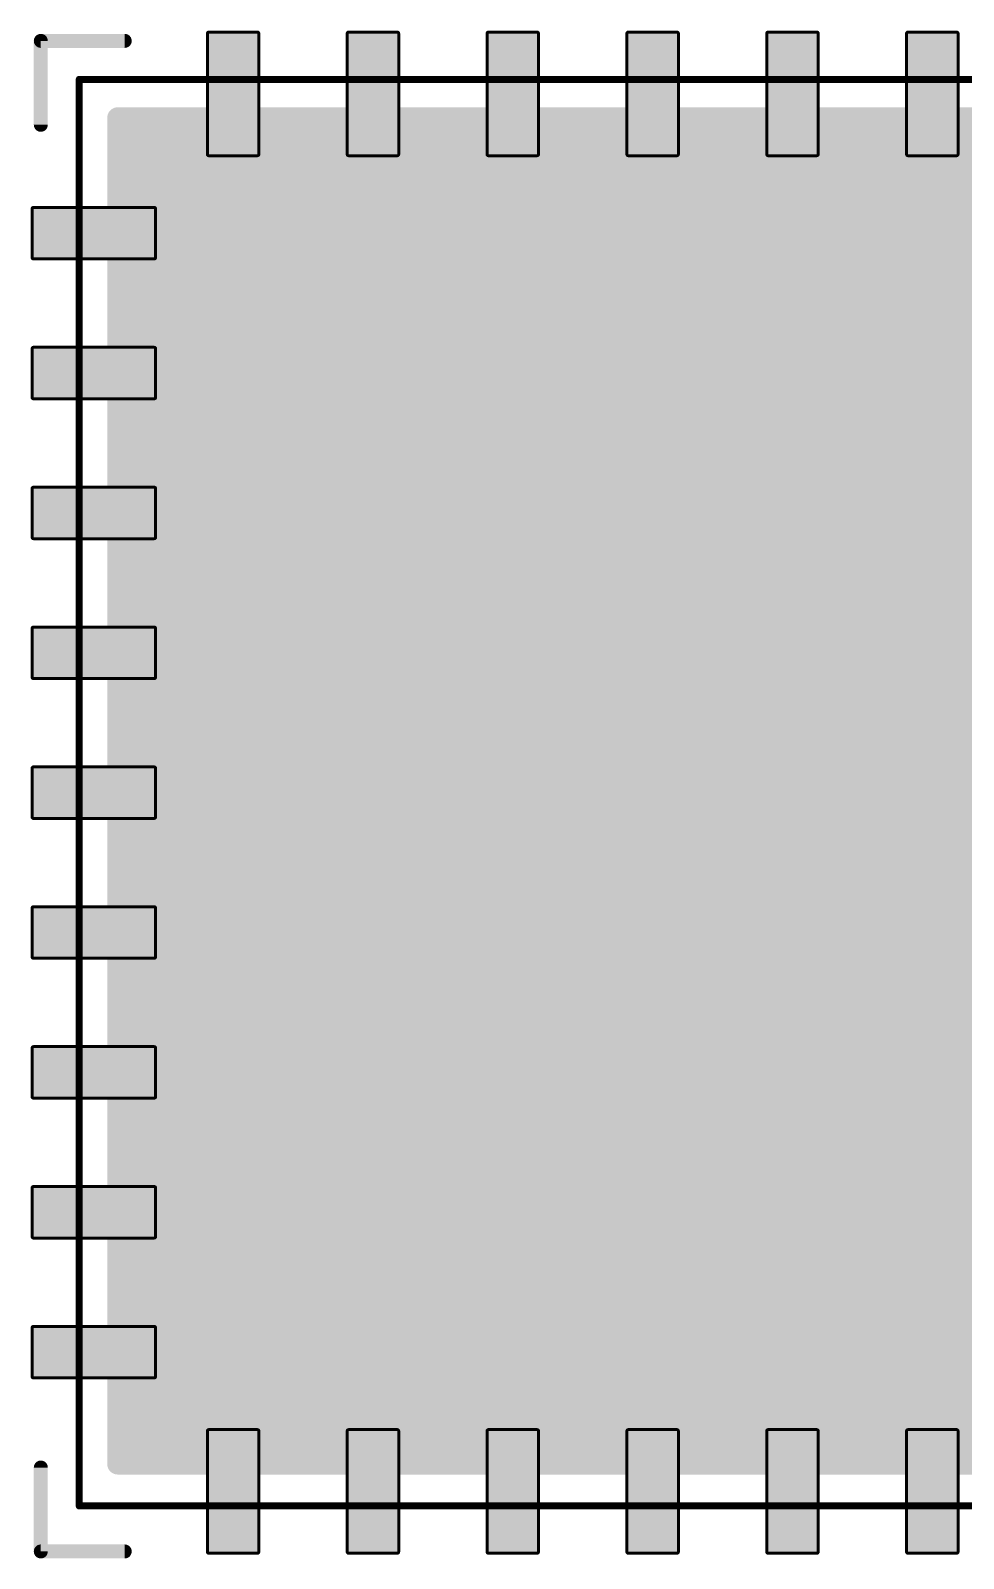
# Model space of a CAD drawing. Extents: x -15 to 107, y -79 to 1.
# Drawn here: x -1.32 to 15.63, y -44.06 to -16.31 of the extents above; entities that cross this region are included whole.
import ezdxf

# ---------------------------------------------------------------- set-up
doc = ezdxf.new("R2010")
doc.units = 0
doc.layers.add('21', color=253, linetype='CONTINUOUS')
doc.layers.add('29', color=82, linetype='CONTINUOUS')

# ---------------------------------------------------------------- blocks, each defined once
blk = doc.blocks.new('RECT367936X158400R11')
at = {"const_width": 0.0545}
blk.add_lwpolyline([(1.1226, -0.4405), (1.1226, 0.4405, 0.4142), (1.0954, 0.4678), (-1.0954, 0.4678, 0.4142), (-1.1226, 0.4405), (-1.1226, -0.4405, 0.4142), (-1.0954, -0.4678), (1.0954, -0.4678, 0.4142)], format="xyb", close=True, dxfattribs=at)
blk.add_solid([(-1.109, -0.4542), (1.109, -0.4542), (-1.109, 0.4542), (1.109, 0.4542)])

msp = doc.modelspace()

# ---------------------------------------------------------------- linework, layer by layer
at = {"layer": '21'}
for points, const_width in [([(0.3931, -16.4967), (-1.1309, -16.4967)], 0.254), ([(-1.1309, -16.4967), (-1.1309, -18.0207)], 0.254), ([(-0.4324, -43.1032), (-0.4324, -17.1952)], 0.127), ([(-0.4324, -17.1952), (43.2556, -17.1952)], 0.127), ([(0.2661, -42.3412), (0.2661, -17.8937)], 0.381), ([(0.2661, -17.8937), (36.6516, -17.8937)], 0.381), ([(36.6516, -17.9572), (0.2661, -17.9572)], 0.381), ([(36.6516, -18.3382), (0.2661, -18.3382)], 0.381), ([(36.6516, -18.7192), (0.2661, -18.7192)], 0.381), ([(36.6516, -19.1002), (0.2661, -19.1002)], 0.381), ([(36.6516, -19.4812), (0.2661, -19.4812)], 0.381), ([(36.6516, -19.8622), (0.2661, -19.8622)], 0.381), ([(36.6516, -20.2432), (0.2661, -20.2432)], 0.381), ([(36.6516, -20.6242), (0.2661, -20.6242)], 0.381), ([(36.6516, -21.0052), (0.2661, -21.0052)], 0.381), ([(36.6516, -21.3862), (0.2661, -21.3862)], 0.381), ([(36.6516, -21.7672), (0.2661, -21.7672)], 0.381), ([(36.6516, -22.1482), (0.2661, -22.1482)], 0.381), ([(36.6516, -22.5292), (0.2661, -22.5292)], 0.381), ([(36.6516, -22.9102), (0.2661, -22.9102)], 0.381), ([(36.6516, -23.2912), (0.2661, -23.2912)], 0.381), ([(36.6516, -23.6722), (0.2661, -23.6722)], 0.381), ([(42.4936, -24.0532), (0.2661, -24.0532)], 0.381), ([(42.4936, -24.4342), (0.2661, -24.4342)], 0.381), ([(42.4936, -24.8152), (0.2661, -24.8152)], 0.381), ([(42.4936, -25.1962), (0.2661, -25.1962)], 0.381), ([(42.4936, -25.5772), (0.2661, -25.5772)], 0.381), ([(42.4936, -25.9582), (0.2661, -25.9582)], 0.381), ([(42.4936, -26.3392), (0.2661, -26.3392)], 0.381), ([(42.4936, -26.7202), (0.2661, -26.7202)], 0.381), ([(42.4936, -27.1012), (0.2661, -27.1012)], 0.381), ([(42.4936, -27.4822), (0.2661, -27.4822)], 0.381), ([(42.4936, -27.8632), (0.2661, -27.8632)], 0.381), ([(42.4936, -28.2442), (0.2661, -28.2442)], 0.381), ([(42.4936, -28.6252), (0.2661, -28.6252)], 0.381), ([(42.4936, -29.0062), (0.2661, -29.0062)], 0.381), ([(42.4936, -29.3872), (0.2661, -29.3872)], 0.381), ([(42.4936, -29.7682), (0.2661, -29.7682)], 0.381), ([(42.4936, -30.1492), (0.2661, -30.1492)], 0.381), ([(42.4936, -30.5302), (0.2661, -30.5302)], 0.381), ([(42.4936, -30.9112), (0.2661, -30.9112)], 0.381), ([(42.4936, -31.2922), (0.2661, -31.2922)], 0.381), ([(42.4936, -31.6732), (0.2661, -31.6732)], 0.381), ([(42.4936, -32.0542), (0.2661, -32.0542)], 0.381), ([(42.4936, -32.4352), (0.2661, -32.4352)], 0.381), ([(42.4936, -32.8162), (0.2661, -32.8162)], 0.381), ([(42.4936, -33.1972), (0.2661, -33.1972)], 0.381), ([(42.4936, -33.5782), (0.2661, -33.5782)], 0.381), ([(42.4936, -33.9592), (0.2661, -33.9592)], 0.381), ([(42.4936, -34.3402), (0.2661, -34.3402)], 0.381), ([(42.4936, -34.7212), (0.2661, -34.7212)], 0.381), ([(42.4936, -35.1022), (0.2661, -35.1022)], 0.381), ([(42.4936, -35.4832), (0.2661, -35.4832)], 0.381), ([(42.4936, -35.8642), (0.2661, -35.8642)], 0.381), ([(42.4936, -36.2452), (0.2661, -36.2452)], 0.381), ([(42.4936, -36.6262), (0.2661, -36.6262)], 0.381), ([(42.4936, -37.0072), (0.2661, -37.0072)], 0.381), ([(42.4936, -37.3882), (0.2661, -37.3882)], 0.381), ([(42.4936, -37.7692), (0.2661, -37.7692)], 0.381), ([(42.4936, -38.1502), (0.2661, -38.1502)], 0.381), ([(42.4936, -38.5312), (0.2661, -38.5312)], 0.381), ([(42.4936, -38.9122), (0.2661, -38.9122)], 0.381), ([(42.4936, -39.2932), (0.2661, -39.2932)], 0.381), ([(42.4936, -39.6742), (0.2661, -39.6742)], 0.381), ([(42.4936, -40.0552), (0.2661, -40.0552)], 0.381), ([(42.4936, -40.4362), (0.2661, -40.4362)], 0.381), ([(42.4936, -40.8172), (0.2661, -40.8172)], 0.381), ([(42.4936, -41.1982), (0.2661, -41.1982)], 0.381), ([(42.4936, -41.5792), (0.2661, -41.5792)], 0.381), ([(42.4936, -41.9602), (0.2661, -41.9602)], 0.381), ([(42.4936, -42.3412), (0.2661, -42.3412)], 0.381), ([(-1.1309, -42.4047), (-1.1309, -43.9287)], 0.254), ([(43.2556, -43.1032), (-0.4324, -43.1032)], 0.127), ([(-1.1309, -43.9287), (0.3931, -43.9287)], 0.254)]:
    msp.add_lwpolyline(points, dxfattribs=dict(at, const_width=const_width))
for points, const_width in [([(-1.1309, -16.4332, 1), (-1.1309, -16.5602)], 0.127), ([(-1.0674, -16.4967, 1), (-1.1944, -16.4967)], 0.127), ([(0.3931, -16.5602, 1), (0.3931, -16.4332)], 0.127), ([(-0.4007, -17.1952, 1), (-0.4642, -17.1952)], 0.0635), ([(-0.4324, -17.1635, 1), (-0.4324, -17.2269)], 0.0635), ([(0.3614, -17.8937, 1), (0.1709, -17.8937)], 0.1905), ([(0.2661, -17.7985, 1), (0.2661, -17.989)], 0.1905), ([(-1.1944, -18.0207, 1), (-1.0674, -18.0207)], 0.127), ([(0.2661, -17.862, 1), (0.2661, -18.0525)], 0.1905), ([(0.2661, -18.243, 1), (0.2661, -18.4335)], 0.1905), ([(0.2661, -18.624, 1), (0.2661, -18.8145)], 0.1905), ([(0.2661, -19.005, 1), (0.2661, -19.1955)], 0.1905), ([(0.2661, -19.386, 1), (0.2661, -19.5765)], 0.1905), ([(0.2661, -19.767, 1), (0.2661, -19.9575)], 0.1905), ([(0.2661, -20.148, 1), (0.2661, -20.3385)], 0.1905), ([(0.2661, -20.529, 1), (0.2661, -20.7195)], 0.1905), ([(0.2661, -20.91, 1), (0.2661, -21.1005)], 0.1905), ([(0.2661, -21.291, 1), (0.2661, -21.4815)], 0.1905), ([(0.2661, -21.672, 1), (0.2661, -21.8625)], 0.1905), ([(0.2661, -22.053, 1), (0.2661, -22.2435)], 0.1905), ([(0.2661, -22.4339, 1), (0.2661, -22.6244)], 0.1905), ([(0.2661, -22.8149, 1), (0.2661, -23.0054)], 0.1905), ([(0.2661, -23.1959, 1), (0.2661, -23.3864)], 0.1905), ([(0.2661, -23.577, 1), (0.2661, -23.7675)], 0.1905), ([(0.2661, -23.958, 1), (0.2661, -24.1485)], 0.1905), ([(0.2661, -24.339, 1), (0.2661, -24.5295)], 0.1905), ([(0.2661, -24.72, 1), (0.2661, -24.9105)], 0.1905), ([(0.2661, -25.101, 1), (0.2661, -25.2915)], 0.1905), ([(0.2661, -25.482, 1), (0.2661, -25.6725)], 0.1905), ([(0.2661, -25.863, 1), (0.2661, -26.0535)], 0.1905), ([(0.2661, -26.244, 1), (0.2661, -26.4345)], 0.1905), ([(0.2661, -26.625, 1), (0.2661, -26.8155)], 0.1905), ([(0.2661, -27.006, 1), (0.2661, -27.1965)], 0.1905), ([(0.2661, -27.387, 1), (0.2661, -27.5775)], 0.1905), ([(0.2661, -27.768, 1), (0.2661, -27.9585)], 0.1905), ([(0.2661, -28.149, 1), (0.2661, -28.3395)], 0.1905), ([(0.2661, -28.53, 1), (0.2661, -28.7205)], 0.1905), ([(0.2661, -28.9109, 1), (0.2661, -29.1014)], 0.1905), ([(0.2661, -29.2919, 1), (0.2661, -29.4825)], 0.1905), ([(0.2661, -29.673, 1), (0.2661, -29.8635)], 0.1905), ([(0.2661, -30.054, 1), (0.2661, -30.2445)], 0.1905), ([(0.2661, -30.435, 1), (0.2661, -30.6255)], 0.1905), ([(0.2661, -30.816, 1), (0.2661, -31.0065)], 0.1905), ([(0.2661, -31.197, 1), (0.2661, -31.3875)], 0.1905), ([(0.2661, -31.578, 1), (0.2661, -31.7685)], 0.1905), ([(0.2661, -31.959, 1), (0.2661, -32.1495)], 0.1905), ([(0.2661, -32.34, 1), (0.2661, -32.5305)], 0.1905), ([(0.2661, -32.721, 1), (0.2661, -32.9115)], 0.1905), ([(0.2661, -33.102, 1), (0.2661, -33.2925)], 0.1905), ([(0.2661, -33.483, 1), (0.2661, -33.6735)], 0.1905), ([(0.2661, -33.864, 1), (0.2661, -34.0545)], 0.1905), ([(0.2661, -34.245, 1), (0.2661, -34.4355)], 0.1905), ([(0.2661, -34.626, 1), (0.2661, -34.8165)], 0.1905), ([(0.2661, -35.007, 1), (0.2661, -35.1975)], 0.1905), ([(0.2661, -35.388, 1), (0.2661, -35.5785)], 0.1905), ([(0.2661, -35.769, 1), (0.2661, -35.9595)], 0.1905), ([(0.2661, -36.15, 1), (0.2661, -36.3405)], 0.1905), ([(0.2661, -36.531, 1), (0.2661, -36.7215)], 0.1905), ([(0.2661, -36.912, 1), (0.2661, -37.1025)], 0.1905), ([(0.2661, -37.293, 1), (0.2661, -37.4835)], 0.1905), ([(0.2661, -37.674, 1), (0.2661, -37.8645)], 0.1905), ([(0.2661, -38.055, 1), (0.2661, -38.2455)], 0.1905), ([(0.2661, -38.4359, 1), (0.2661, -38.6264)], 0.1905), ([(0.2661, -38.8169, 1), (0.2661, -39.0074)], 0.1905), ([(0.2661, -39.1979, 1), (0.2661, -39.3884)], 0.1905), ([(0.2661, -39.5789, 1), (0.2661, -39.7694)], 0.1905), ([(0.2661, -39.9599, 1), (0.2661, -40.1504)], 0.1905), ([(0.2661, -40.3409, 1), (0.2661, -40.5314)], 0.1905), ([(0.2661, -40.7219, 1), (0.2661, -40.9124)], 0.1905), ([(0.2661, -41.1029, 1), (0.2661, -41.2934)], 0.1905), ([(0.2661, -41.484, 1), (0.2661, -41.6745)], 0.1905), ([(0.2661, -41.865, 1), (0.2661, -42.0555)], 0.1905), ([(0.2661, -42.246, 1), (0.2661, -42.4365)], 0.1905), ([(-1.0674, -42.4047, 1), (-1.1944, -42.4047)], 0.127), ([(0.1709, -42.3412, 1), (0.3614, -42.3412)], 0.1905), ([(-0.4324, -43.0714, 1), (-0.4324, -43.135)], 0.0635), ([(-0.4642, -43.1032, 1), (-0.4007, -43.1032)], 0.0635), ([(-1.1309, -43.8652, 1), (-1.1309, -43.9922)], 0.127), ([(0.3931, -43.9922, 1), (0.3931, -43.8652)], 0.127), ([(-1.1944, -43.9287, 1), (-1.0674, -43.9287)], 0.127)]:
    msp.add_lwpolyline(points, format="xyb", dxfattribs=dict(at, const_width=const_width))

# ---------------------------------------------------------------- block references
at = {"layer": '29', "rotation": 270}
for p in [(2.3616, -17.4592), (4.9016, -17.4592), (7.4416, -17.4592), (9.9816, -17.4592), (12.5216, -17.4592), (15.0616, -17.4592), (2.3616, -42.8392), (4.9016, -42.8392), (7.4416, -42.8392), (9.9816, -42.8392), (12.5216, -42.8392), (15.0616, -42.8392)]:
    msp.add_blockref('RECT367936X158400R11', p, dxfattribs=at)
at = {"layer": '29'}
for p in [(-0.1674, -19.9892), (-0.1674, -22.5292), (-0.1674, -25.0692), (-0.1674, -27.6092), (-0.1674, -30.1492), (-0.1674, -32.6892), (-0.1674, -35.2292), (-0.1674, -37.7692), (-0.1674, -40.3092)]:
    msp.add_blockref('RECT367936X158400R11', p, dxfattribs=at)

doc.saveas('drawing.dxf')
